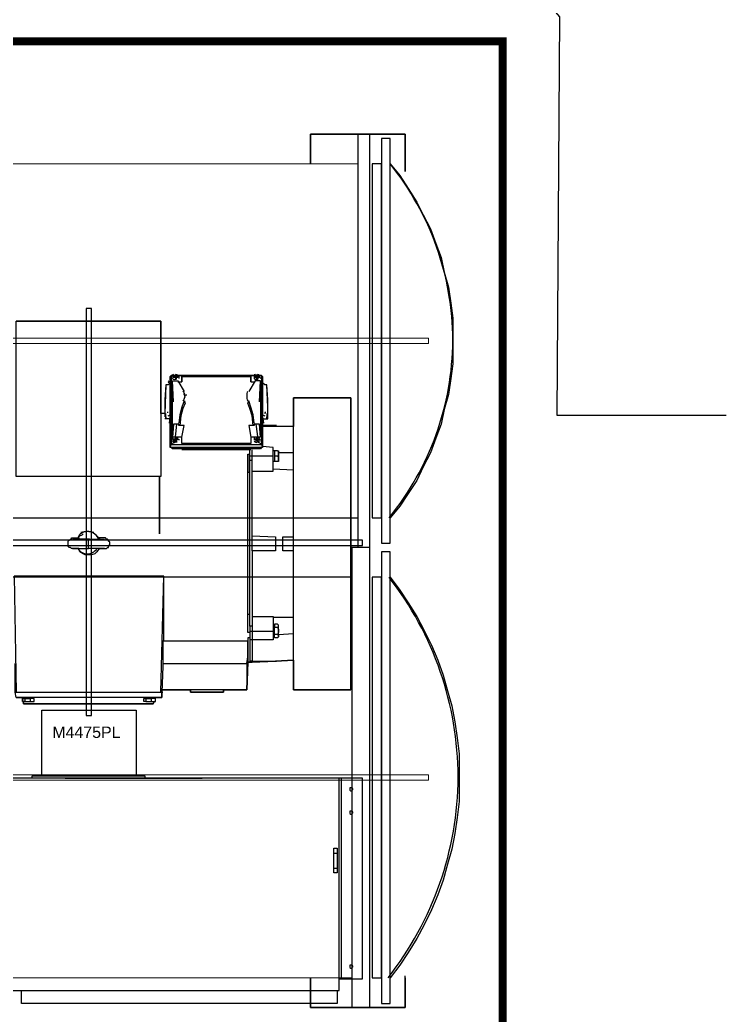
# Model space of a CAD drawing. Extents: x 1264 to 8183, y -10806 to -8316.
# Drawn here: x 4638.4 to 4817.9, y -8931.9 to -8679 of the extents above; entities that cross this region are included whole.
import ezdxf

# ---------------------------------------------------------------- set-up
doc = ezdxf.new("R2010")
doc.units = 0
doc.header["$LTSCALE"] = 200
doc.header["$MEASUREMENT"] = 0
doc.layers.get('0').update_dxf_attribs({"linetype": 'CONTINUOUS'})
doc.layers.add('SA-SUPPLY', color=3, linetype='CONTINUOUS', lineweight=90)
doc.layers.add('Smc_Unit', color=129, linetype='CONTINUOUS')
doc.layers.add('TEXT 23233', color=181, linetype='CONTINUOUS')
doc.styles.add('2nd Floor ELEC$0$SMC_DIMMING', font='simplex.shx', dxfattribs={"width": 0.8})
doc.styles.add('PDF Arial', font='arial.ttf')
doc.dimstyles.new('2nd Floor ELEC$0$SMC_DOT_1-8', dxfattribs={"dimscale": 4, "dimtxt": 2, "dimasz": 0.66, "dimexe": 1.8, "dimexo": 0.625, "dimgap": 0.9, "dimtad": 0, "dimtih": 1, "dimtoh": 1, "dimdec": 0, "dimzin": 0, "dimdsep": 46, "dimlunit": 3, "dimtxsty": '2nd Floor ELEC$0$SMC_DIMMING', "dimcen": 0.09, "dimclrd": 34, "dimclre": 34, "dimclrt": 123, "dimadec": 0, "dimazin": 0, "dimtfac": 1, "dimtdec": 0, "dimtofl": 0, "dimtmove": 0, "dimatfit": 3, "dimldrblk": '2nd Floor ELEC$0$SMC_DOT', "dimfxl": 1, "dimtolj": 1, "dimtzin": 0, "dimarcsym": 0})

# ---------------------------------------------------------------- blocks, each defined once
blk = doc.blocks.new('CHILLER')
at = {"lineweight": 25}
for points in [[(134.01, 73.98), (142.02, 73.98)], [(134.01, 71.46), (134.01, 73.98)], [(140.76, 73.62), (140.04, 73.62), (140.04, 39.33), (140.76, 39.33)], [(140.04, 73.62), (140.04, 39.33), (140.76, 39.33), (140.76, 73.62)], [(142.02, 73.98), (142.02, 70.83)], [(139.23, 71.46), (139.23, 41.49), (140.04, 41.49), (140.04, 71.46)], [(140.76, 41.49), (140.76, 71.46), (141.57, 70.47), (142.29, 69.39), (143.01, 68.22), (143.55, 67.14), (144.18, 65.97), (144.63, 64.71), (145.08, 63.54), (145.35, 62.28), (145.71, 61.02), (145.89, 59.67), (146.07, 58.41), (146.07, 54.54), (145.89, 53.28), (145.71, 51.93), (145.35, 50.67), (145.08, 49.41), (144.63, 48.24), (144.18, 46.98), (143.55, 45.81), (143.01, 44.64), (142.29, 43.56), (141.57, 42.48)], [(115.02, 24.75), (115.47, 24.75), (115.47, 59.22), (115.02, 59.22)], [(121.32, 52.38), (121.32, 45), (109.08, 45), (109.08, 52.38), (109.08, 57.78), (109.08, 58.14), (121.32, 58.14), (121.32, 57.78)], [(122.4, 53.37), (122.4, 53.46), (122.58, 53.46), (122.58, 53.37)], [(122.67, 53.46), (122.76, 53.46), (122.67, 53.37)], [(129.33, 53.46), (129.42, 53.37), (129.42, 53.46)], [(137.43, 51.66), (137.43, 49.32), (137.43, 29.34), (137.43, 26.91), (132.57, 26.91), (132.57, 29.34), (132.57, 49.32), (132.57, 51.66)], [(122.67, 48.06), (122.58, 48.06)], [(129.51, 48.06), (129.42, 48.06)], [(121.23, 45), (121.23, 40.14)], [(131.04, 38.7), (129.06, 38.7), (129.06, 39.96), (131.04, 39.87)], [(138.42, 39.15), (138.42, 39.6), (89.91, 39.6), (89.91, 39.15)], [(140.76, 38.61), (140.04, 38.61), (140.04, 0.36), (140.76, 0.36)], [(140.04, 38.61), (140.04, 0.36), (140.76, 0.36), (140.76, 38.61)], [(139.23, 36.45), (139.23, 2.52), (140.04, 2.52), (140.04, 36.45)], [(140.76, 2.52), (140.76, 36.45), (141.57, 35.37), (142.29, 34.29), (143.01, 33.12), (143.64, 31.95), (144.27, 30.69), (144.81, 29.43), (145.26, 28.17), (145.62, 26.82), (145.98, 25.56), (146.25, 24.21), (146.43, 22.86), (146.61, 21.51), (146.61, 17.46), (146.43, 16.11), (146.25, 14.76), (145.98, 13.41), (145.62, 12.15), (145.26, 10.8), (144.81, 9.54), (144.27, 8.28), (143.64, 7.02), (143.01, 5.85), (142.29, 4.68), (141.57, 3.6)], [(109.62, 25.92), (109.62, 26.19), (109.8, 26.19), (109.8, 25.92)], [(110.61, 25.92), (110.61, 26.19), (110.25, 26.19), (110.25, 25.92)], [(119.88, 25.92), (119.88, 26.19), (120.06, 26.19), (120.06, 25.92)], [(120.87, 25.92), (120.87, 26.19), (120.51, 26.19), (120.51, 25.92)], [(135.99, 13.5), (136.26, 13.5), (136.26, 11.43), (135.99, 11.43)], [(134.01, 0), (134.01, 2.52)]]:
    blk.add_lwpolyline(points, close=True, dxfattribs=at)
for points in [[(139.05, 38.97), (137.52, 38.97), (137.52, 0), (139.05, 0), (139.05, 73.98), (138.06, 73.98)], [(138.06, 38.97), (138.06, 73.98), (139.05, 73.98)], [(109.08, 26.28), (109.62, 26.28), (109.62, 25.92), (109.71, 25.92), (109.71, 25.74), (120.69, 25.74), (120.78, 25.92), (120.87, 25.92), (120.87, 26.28), (121.41, 26.28), (121.41, 26.91), (123.84, 26.91), (123.84, 26.73), (126.63, 26.73), (126.63, 26.91), (128.61, 26.91), (128.7, 29.25), (129.06, 29.25), (131.04, 29.34), (132.57, 29.43), (132.57, 26.91), (137.43, 26.91), (137.43, 51.66), (132.57, 51.66), (132.57, 49.23), (131.04, 49.23), (131.13, 49.32), (129.96, 49.32), (129.96, 49.86), (130.41, 49.86), (130.41, 50.85), (130.32, 52.74), (130.14, 52.74), (129.96, 52.92), (129.96, 53.46), (129.87, 53.55), (122.22, 53.55), (122.13, 53.46), (122.13, 52.92), (121.95, 52.74), (121.77, 52.74), (121.68, 50.31), (121.32, 50.31), (121.32, 58.14), (109.08, 58.14)], [(122.49, 53.55), (122.22, 53.55), (122.22, 47.7), (129.87, 47.7), (129.96, 47.43), (122.13, 47.43), (122.13, 53.46), (122.22, 53.55)], [(122.49, 53.37), (122.4, 53.46), (122.31, 53.28)], [(122.58, 53.64), (122.58, 53.46), (122.67, 53.46), (122.67, 53.64)], [(122.58, 53.55), (122.67, 53.55)], [(122.67, 53.19), (122.67, 53.28), (122.67, 53.37), (122.58, 53.37), (122.58, 53.28), (122.67, 53.28), (122.58, 53.28), (122.58, 53.19)], [(122.76, 53.46), (122.76, 53.37), (122.67, 53.37)], [(122.76, 53.55), (129.33, 53.55)], [(122.85, 53.46), (122.85, 53.28)], [(123.12, 53.46), (123.12, 53.01), (123.12, 53.46), (128.97, 53.46), (128.97, 53.01), (128.97, 53.46)], [(129.24, 53.46), (129.24, 53.28)], [(129.42, 53.37), (129.33, 53.37), (129.33, 53.46)], [(129.51, 53.64), (129.51, 53.46), (129.51, 53.37), (129.42, 53.37), (129.42, 53.28), (129.51, 53.28), (129.42, 53.28), (129.42, 53.19)], [(129.42, 53.64), (129.42, 53.46), (129.51, 53.46), (129.69, 53.46), (129.69, 53.37), (129.51, 53.37), (129.51, 53.28), (129.51, 53.19)], [(129.42, 53.55), (129.51, 53.55)], [(129.6, 53.55), (129.87, 53.55), (129.96, 53.46), (129.96, 47.43)], [(129.6, 53.37), (129.69, 53.46), (129.78, 53.28)], [(129.87, 53.55), (129.87, 47.7)], [(121.95, 52.74), (121.77, 52.74), (121.68, 51.48), (121.68, 50.31), (121.68, 50.04)], [(123.12, 48.33), (122.31, 48.33), (122.31, 52.83), (122.31, 53.1), (122.76, 53.1), (123.3, 52.2)], [(129.69, 51.3), (129.78, 53.1), (129.78, 52.83), (129.78, 48.33), (129.69, 49.41), (129.24, 49.41), (129.24, 49.32), (128.79, 49.32), (128.97, 48.33), (128.97, 47.79), (123.12, 47.79), (123.12, 48.33), (123.3, 49.32), (122.85, 49.32), (122.85, 49.41), (122.4, 49.41), (122.31, 48.33)], [(122.4, 51.3), (122.31, 53.1)], [(122.76, 53.01), (123.12, 53.01)], [(129.78, 53.1), (129.33, 53.1), (128.79, 52.2)], [(128.97, 53.01), (129.33, 53.01)], [(130.41, 50.04), (130.41, 50.31), (130.41, 51.48), (130.32, 52.74), (130.14, 52.74)], [(123.48, 51.93), (123.48, 51.84)], [(128.61, 51.93), (128.61, 51.84)], [(122.22, 51.39), (122.13, 50.85), (122.13, 50.22), (122.04, 49.5)], [(123.3, 51.39), (123.12, 50.85), (122.94, 50.22), (122.85, 49.5)], [(123.39, 51.21), (123.21, 50.76), (123.03, 50.13), (122.94, 49.32)], [(123.3, 51.3), (123.39, 51.39)], [(123.39, 51.3), (123.3, 51.21)], [(128.7, 51.39), (128.79, 51.3)], [(128.79, 51.21), (128.7, 51.3)], [(129.15, 49.32), (129.06, 50.13), (128.88, 50.76), (128.7, 51.21)], [(129.24, 49.5), (129.15, 50.22), (128.97, 50.85), (128.79, 51.39)], [(130.05, 49.5), (129.96, 50.22), (129.96, 50.85), (129.87, 51.39)], [(121.68, 50.31), (121.32, 50.31)], [(122.13, 49.86), (121.68, 49.86)], [(121.77, 50.04), (121.77, 49.86), (121.77, 50.13), (121.77, 50.31)], [(121.95, 50.4), (121.86, 50.4)], [(121.95, 50.13), (122.13, 50.22)], [(129.96, 50.22), (130.14, 50.13)], [(129.96, 49.86), (130.41, 49.86)], [(130.14, 50.4), (130.23, 50.4)], [(130.32, 50.31), (130.32, 50.13), (130.32, 49.86), (130.32, 50.04)], [(122.67, 49.41), (122.58, 48.6), (122.49, 47.88), (122.13, 47.7)], [(129.96, 47.7), (129.6, 47.88), (129.51, 48.6), (129.42, 49.41)], [(132.57, 49.23), (131.04, 49.23), (131.04, 49.32), (129.96, 49.32)], [(131.04, 49.23), (129.96, 49.23)], [(122.58, 47.88), (122.58, 47.97), (122.58, 48.15), (122.4, 48.15), (122.49, 48.15), (122.4, 48.15), (122.31, 48.06)], [(122.4, 48.15), (122.58, 48.15), (122.67, 48.15), (122.76, 48.15), (122.85, 48.15), (122.85, 48.06)], [(122.58, 48.33), (122.58, 48.15), (122.67, 48.15), (122.76, 48.15), (122.67, 48.15), (122.76, 48.15)], [(122.58, 48.15), (122.67, 48.15), (122.67, 47.97), (122.67, 47.88)], [(122.67, 48.33), (122.67, 48.15)], [(129.78, 48.33), (128.97, 48.33)], [(129.24, 48.15), (129.24, 48.06)], [(129.42, 47.88), (129.42, 47.97), (129.42, 48.15), (129.33, 48.15), (129.42, 48.15), (129.33, 48.15), (129.42, 48.15), (129.51, 48.15), (129.51, 47.97), (129.51, 47.88)], [(129.42, 48.33), (129.42, 48.15), (129.51, 48.15), (129.69, 48.15), (129.78, 48.15)], [(129.42, 48.15), (129.51, 48.15), (129.6, 48.15), (129.69, 48.15), (129.78, 48.06)], [(129.69, 48.15), (129.51, 48.15), (129.51, 48.33)], [(122.13, 47.43), (122.22, 47.7)], [(129.87, 47.43), (129.78, 47.34), (129.6, 47.34), (122.49, 47.34), (122.31, 47.34), (122.22, 47.43)], [(122.49, 47.97), (122.31, 47.97)], [(122.49, 47.43), (129.6, 47.43)], [(128.97, 47.25), (123.12, 47.25)], [(129.06, 46.35), (128.88, 46.35), (128.88, 46.71), (128.88, 47.25)], [(129.06, 45.45), (130.86, 45.45), (130.86, 46.71), (130.86, 47.43), (129.96, 47.52)], [(129.06, 39.96), (129.06, 45.45), (129.06, 46.35), (129.06, 46.71), (129.06, 47.25)], [(129.78, 47.97), (129.6, 47.97)], [(128.88, 31.77), (128.7, 31.77), (128.7, 46.89), (128.88, 46.89)], [(128.7, 46.89), (128.7, 45.36)], [(130.86, 46.71), (129.06, 46.71), (128.88, 46.71)], [(131.22, 47.16), (131.31, 47.16), (131.31, 46.98), (131.31, 46.44), (131.31, 46.26), (131.22, 46.26), (131.31, 46.35), (131.31, 46.44), (131.31, 46.62), (131.22, 46.71), (131.31, 46.8), (131.31, 46.98), (131.31, 47.07), (131.22, 47.16), (130.95, 47.16), (130.86, 47.16)], [(130.95, 47.16), (130.95, 46.71)], [(131.22, 46.71), (130.95, 46.71), (130.95, 46.26)], [(132.57, 46.98), (131.31, 46.98)], [(128.7, 31.77), (128.7, 33.3), (128.7, 45.36), (128.88, 45.36), (128.88, 46.35)], [(131.22, 46.26), (130.95, 46.26), (130.86, 46.26)], [(130.86, 45.63), (132.57, 45.54)], [(128.88, 33.3), (128.88, 45.36)], [(95.22, 41.49), (138.06, 41.49)], [(116.01, 38.88), (116.1, 38.88), (115.92, 38.61), (115.74, 38.43), (115.47, 38.34), (114.93, 38.34), (114.75, 38.43), (114.48, 38.61), (114.39, 38.88), (114.3, 38.88), (113.76, 38.88), (113.67, 38.97), (113.58, 38.97), (113.49, 39.06), (113.49, 39.51), (113.58, 39.6), (113.67, 39.69), (113.76, 39.69), (113.76, 39.78), (114.3, 39.78), (114.39, 39.78), (114.39, 39.87), (114.48, 39.96), (114.66, 40.05), (114.75, 40.14)], [(113.85, 38.88), (115.2, 38.88), (115.2, 38.97), (115.2, 39.15), (115.2, 39.69), (115.29, 39.69), (115.2, 39.69), (113.85, 39.69)], [(114.48, 39.69), (114.39, 39.78), (114.3, 39.78)], [(115.2, 39.69), (116.55, 39.69)], [(115.74, 40.14), (115.83, 40.05), (115.92, 39.96), (116.01, 39.87), (116.1, 39.78), (116.01, 39.78), (116.01, 39.69)], [(116.19, 38.88), (116.1, 38.88), (116.73, 38.88), (116.82, 38.97), (116.91, 38.97), (116.91, 39.06), (117, 39.24), (117, 39.42), (116.91, 39.51), (116.91, 39.6), (116.82, 39.69), (116.73, 39.69), (116.64, 39.78), (116.1, 39.78), (116.19, 39.78), (116.1, 39.78), (116.19, 39.78)], [(132.57, 38.7), (131.67, 38.7), (131.67, 39.87), (132.57, 39.87)], [(114.3, 38.88), (114.48, 38.88)], [(116.55, 38.88), (115.2, 38.88)], [(129.06, 38.7), (129.06, 33.12), (129.06, 32.31), (129.06, 31.86), (129.06, 31.14), (128.88, 31.14), (128.88, 29.25), (128.7, 29.25), (128.61, 26.91), (126.63, 26.91), (126.63, 26.73), (123.84, 26.73), (123.84, 26.91), (121.41, 26.91)], [(137.52, 36.45), (95.22, 36.45)], [(121.59, 31.05), (121.59, 36.54), (108.9, 36.54), (109.08, 26.73), (109.26, 26.73), (109.53, 26.73), (120.96, 26.73), (121.14, 26.73), (121.32, 26.73), (121.41, 26.73), (121.41, 26.28), (120.96, 26.28), (109.53, 26.28), (109.08, 26.28), (108.99, 26.73), (109.08, 26.73), (108.99, 26.73), (108.99, 28.89), (108.99, 29.16)], [(121.5, 29.16), (121.5, 28.89), (121.41, 26.73), (121.32, 26.73), (121.59, 36.54)], [(128.88, 32.31), (128.88, 33.3), (128.7, 33.3)], [(129.06, 33.12), (130.86, 33.12), (130.86, 31.86), (130.86, 31.14), (129.06, 31.14), (129.06, 29.34), (131.04, 29.34), (131.13, 29.34)], [(132.57, 33.03), (130.86, 33.03)], [(129.06, 32.31), (128.88, 32.31), (128.88, 31.86), (128.88, 31.14)], [(130.95, 32.31), (130.86, 32.31)], [(131.22, 32.22), (131.31, 32.04), (131.31, 31.86), (131.31, 31.77), (131.22, 31.59), (131.31, 31.59), (131.31, 31.5), (131.31, 31.86), (131.31, 32.31), (131.31, 32.4), (131.22, 32.49), (130.95, 32.49), (130.95, 32.22)], [(131.22, 31.59), (130.95, 31.59), (130.95, 32.22), (131.22, 32.22), (131.31, 32.22), (131.31, 32.31), (131.31, 32.4), (131.22, 32.49)], [(128.7, 31.32), (128.7, 31.05), (121.5, 31.05), (121.5, 29.16), (128.61, 29.16), (128.61, 26.91)], [(128.88, 31.32), (128.7, 31.32), (128.7, 29.25)], [(130.86, 31.86), (129.06, 31.86), (128.88, 31.86)], [(130.95, 31.5), (130.86, 31.5)], [(131.22, 31.32), (131.31, 31.41), (131.31, 31.5), (131.31, 31.41), (131.22, 31.32), (130.95, 31.32), (130.95, 31.59)], [(131.31, 31.59), (132.57, 31.68)], [(128.61, 29.16), (128.7, 29.7), (128.7, 31.05)], [(132.57, 29.43), (131.04, 29.34), (129.06, 29.25), (129.06, 29.34), (128.88, 29.34)], [(109.71, 26.19), (109.71, 26.28)], [(109.8, 26.19), (110.25, 26.19)], [(110.52, 26.19), (110.52, 26.28)], [(119.97, 26.19), (119.97, 26.28)], [(120.06, 26.19), (120.51, 26.19)], [(120.78, 26.19), (120.78, 26.28)], [(121.41, 26.73), (121.5, 26.73)], [(126.63, 26.91), (123.84, 26.91)], [(120.78, 25.92), (120.69, 25.74), (120.33, 25.74), (120.24, 25.74), (119.34, 25.74), (119.07, 25.74), (111.42, 25.74), (111.15, 25.74), (110.25, 25.74), (110.07, 25.74), (109.71, 25.74), (109.71, 25.92)], [(109.8, 25.92), (110.25, 25.92)], [(120.06, 25.92), (120.51, 25.92)], [(111.24, 19.62), (111.24, 25.2), (119.25, 25.2), (119.25, 19.62)], [(136.44, 2.43), (138.42, 2.43), (138.42, 19.44), (80.37, 19.44), (80.37, 2.43), (82.44, 2.43)], [(82.44, 19.44), (82.44, 1.44), (136.44, 1.44), (136.44, 19.44)], [(110.43, 19.44), (110.43, 19.62), (119.97, 19.62), (119.97, 19.44)], [(113.22, 19.44), (124.83, 19.44)], [(136.62, 19.44), (136.62, 2.43)], [(136.26, 13.05), (135.99, 13.05)], [(136.26, 11.79), (135.99, 11.79)], [(142.02, 2.52), (142.02, 0), (134.01, 0), (142.02, 0), (142.02, 2.7)], [(136.26, 1.44), (136.26, 0.36), (109.53, 0.36), (109.53, 1.44)], [(139.05, 0), (137.52, 0)]]:
    blk.add_lwpolyline(points, dxfattribs=at)
at = {"lineweight": 5}
for points in [[(-3.96, 71.46), (138.06, 71.46)], [(137.52, 2.52), (-3.42, 2.52)]]:
    blk.add_lwpolyline(points, dxfattribs=at)
at = {"lineweight": 25}
for points in [[(140.67, 41.49, 0.171155), (146.07, 56.52, 0.170966), (140.76, 71.46)], [(140.58, 2.52, 0.167079), (146.52, 19.53, 0.166912), (140.67, 36.45)]]:
    blk.add_lwpolyline(points, format="xyb", dxfattribs=at)
at = {"lineweight": 5}
for points in [[(-16.863, 56.7), (-16.863, 56.25), (144, 56.25), (144, 56.7)], [(144, 19.26), (144, 19.71), (-16.863, 19.71), (-16.863, 19.26)]]:
    blk.add_lwpolyline(points, close=True, dxfattribs=at)
at = {"lineweight": 25}
for points in [[(122.4, 53.64), (122.31, 53.64), (122.31, 53.55), (122.31, 53.55)], [(122.31, 53.55), (122.31, 53.46), (122.31, 53.46), (122.49, 53.37)], [(122.31, 53.28), (122.31, 53.28), (122.4, 53.19), (122.49, 53.19)], [(122.49, 53.55), (122.49, 53.55), (122.4, 53.55), (122.4, 53.55)], [(122.58, 53.55), (122.58, 53.55), (122.49, 53.55), (122.49, 53.55)], [(122.49, 53.37), (122.67, 53.46), (122.76, 53.46), (122.76, 53.55)], [(122.49, 53.19), (122.58, 53.19), (122.67, 53.28), (122.67, 53.28)], [(122.76, 53.55), (122.76, 53.55), (122.67, 53.64), (122.58, 53.64)], [(129.33, 53.64), (129.24, 53.64), (129.24, 53.55), (129.24, 53.55)], [(129.24, 53.55), (129.24, 53.46), (129.24, 53.46), (129.42, 53.37)], [(129.24, 53.28), (129.24, 53.28), (129.33, 53.19), (129.42, 53.19)], [(129.42, 53.55), (129.42, 53.55), (129.33, 53.55), (129.33, 53.55)], [(129.51, 53.55), (129.51, 53.55), (129.42, 53.55), (129.42, 53.55)], [(129.42, 53.37), (129.6, 53.46), (129.69, 53.46), (129.69, 53.55)], [(129.42, 53.19), (129.51, 53.19), (129.6, 53.28), (129.6, 53.28)], [(129.69, 53.55), (129.69, 53.55), (129.6, 53.64), (129.51, 53.64)], [(122.04, 53.01), (122.04, 53.01), (121.95, 53.1), (121.95, 53.1)], [(121.95, 52.92), (121.95, 52.92), (122.04, 53.01), (122.04, 53.01)], [(129.96, 53.1), (129.96, 53.1), (129.96, 53.01), (129.96, 53.01)], [(129.96, 53.01), (129.96, 53.01), (129.96, 52.92), (129.96, 52.92)], [(123.39, 51.84), (123.39, 51.93), (123.3, 52.11), (123.21, 52.2)], [(123.21, 51.39), (123.3, 51.48), (123.39, 51.66), (123.39, 51.84)], [(123.39, 51.75), (123.39, 51.84), (123.3, 51.93), (123.3, 52.02)], [(123.3, 51.57), (123.3, 51.57), (123.39, 51.66), (123.39, 51.75)], [(128.7, 52.2), (128.61, 52.11), (128.61, 51.93), (128.61, 51.84)], [(128.61, 52.02), (128.61, 51.93), (128.61, 51.84), (128.61, 51.75)], [(128.61, 51.84), (128.61, 51.66), (128.61, 51.48), (128.7, 51.39)], [(128.61, 51.75), (128.61, 51.66), (128.61, 51.57), (128.61, 51.57)], [(130.14, 50.31), (130.14, 50.4), (130.23, 50.4), (130.23, 50.4)], [(130.23, 50.4), (130.23, 50.4), (130.14, 50.4), (130.14, 50.4)], [(130.14, 50.4), (130.14, 50.4), (130.14, 50.31), (130.14, 50.31)], [(122.4, 48.33), (122.31, 48.33), (122.31, 48.24), (122.31, 48.24)], [(122.31, 48.24), (122.31, 48.15), (122.31, 48.15), (122.49, 48.06)], [(122.49, 48.33), (122.49, 48.33), (122.4, 48.33), (122.4, 48.33)], [(122.58, 48.33), (122.58, 48.33), (122.49, 48.33), (122.49, 48.33)], [(122.49, 48.06), (122.67, 48.15), (122.76, 48.15), (122.76, 48.24)], [(122.76, 48.24), (122.76, 48.24), (122.67, 48.33), (122.58, 48.33)], [(129.33, 48.33), (129.24, 48.33), (129.24, 48.24), (129.24, 48.24)], [(129.24, 48.24), (129.24, 48.15), (129.24, 48.15), (129.42, 48.06)], [(129.42, 48.33), (129.42, 48.33), (129.33, 48.33), (129.33, 48.33)], [(129.51, 48.33), (129.51, 48.33), (129.42, 48.33), (129.42, 48.33)], [(129.42, 48.06), (129.6, 48.15), (129.69, 48.15), (129.69, 48.24)], [(129.69, 48.24), (129.69, 48.24), (129.6, 48.33), (129.51, 48.33)], [(122.31, 47.97), (122.31, 47.97), (122.4, 47.88), (122.49, 47.88)], [(122.49, 47.88), (122.58, 47.88), (122.67, 47.97), (122.67, 47.97)], [(129.24, 47.97), (129.24, 47.97), (129.33, 47.88), (129.42, 47.88)], [(129.42, 47.88), (129.51, 47.88), (129.6, 47.97), (129.6, 47.97)], [(115.11, 40.32), (114.75, 40.32), (114.39, 40.14), (114.3, 39.78)], [(115.11, 40.32), (114.93, 40.32), (114.75, 40.32), (114.57, 40.23)], [(116.01, 39.78), (115.83, 40.14), (115.47, 40.32), (115.11, 40.32)], [(115.65, 40.23), (115.47, 40.32), (115.29, 40.32), (115.11, 40.32)], [(114.3, 38.88), (114.48, 38.61), (114.84, 38.43), (115.11, 38.43)], [(115.11, 38.43), (115.38, 38.43), (115.74, 38.61), (115.92, 38.88)], [(137.43, 18.63), (137.34, 18.63), (137.34, 18.63), (137.34, 18.54)], [(137.61, 18.54), (137.61, 18.63), (137.52, 18.63), (137.43, 18.63)], [(137.34, 18.54), (137.34, 18.45), (137.34, 18.36), (137.43, 18.36)], [(137.43, 18.36), (137.52, 18.36), (137.61, 18.45), (137.61, 18.54)], [(137.43, 16.65), (137.34, 16.65), (137.34, 16.65), (137.34, 16.56)], [(137.34, 16.56), (137.34, 16.47), (137.34, 16.38), (137.43, 16.38)], [(137.61, 16.56), (137.61, 16.65), (137.52, 16.65), (137.43, 16.65)], [(137.43, 16.38), (137.52, 16.38), (137.61, 16.47), (137.61, 16.56)], [(137.43, 3.6), (137.34, 3.6), (137.34, 3.6), (137.34, 3.51)], [(137.34, 3.51), (137.34, 3.42), (137.34, 3.33), (137.43, 3.33)], [(137.61, 3.51), (137.61, 3.6), (137.52, 3.6), (137.43, 3.6)], [(137.43, 3.33), (137.52, 3.33), (137.61, 3.42), (137.61, 3.51)]]:
    blk.add_open_spline(points, degree=3, dxfattribs=at)
at = {"lineweight": 25, "insert": (112.14, 22.829), "char_height": 0.9664, "attachment_point": 7, "style": 'PDF Arial'}
blk.add_mtext('M4475PL', dxfattribs=at)
blk = doc.blocks.new('2nd Floor ELEC$0$SMC_DOT')
at = {"color": 0, "linetype": 'ByBlock', "lineweight": -2}
blk.add_line((-0.5, 0), (-1, 0), dxfattribs=at)
at = {"color": 0, "linetype": 'ByBlock', "const_width": 0.5}
blk.add_lwpolyline([(-0.25, 0, 1), (0.25, 0, 1)], format="xyb", close=True, dxfattribs=at)

msp = doc.modelspace()

# ---------------------------------------------------------------- linework, layer by layer
at = {"layer": 'SA-SUPPLY', "lineweight": -3, "const_width": 2}
msp.add_lwpolyline([(4175.86, -8684.49), (4761.13, -8684.49), (4761.13, -8943.26), (4175.86, -8943.26)], close=True, dxfattribs=at)
at = {"layer": 'TEXT 23233', "color": 34, "lineweight": -3}
msp.add_line((4774.89, -8779.51), (4817.89, -8779.51), dxfattribs=at)

# ---------------------------------------------------------------- block references
at = {"layer": 'Smc_Unit', "lineweight": -2, "xscale": 3, "yscale": 3, "zscale": 3}
msp.add_blockref('CHILLER', (4310.23, -8930.03), dxfattribs=at)

# ---------------------------------------------------------------- leaders
at = {"layer": 'TEXT 23233', "lineweight": -3}
msp.add_leader([(4725.6, -8620.02), (4775.53, -8678.25), (4774.89, -8779.51)], dimstyle='2nd Floor ELEC$0$SMC_DOT_1-8', override={"dimasz": 2}, dxfattribs=at)

doc.saveas('drawing.dxf')
